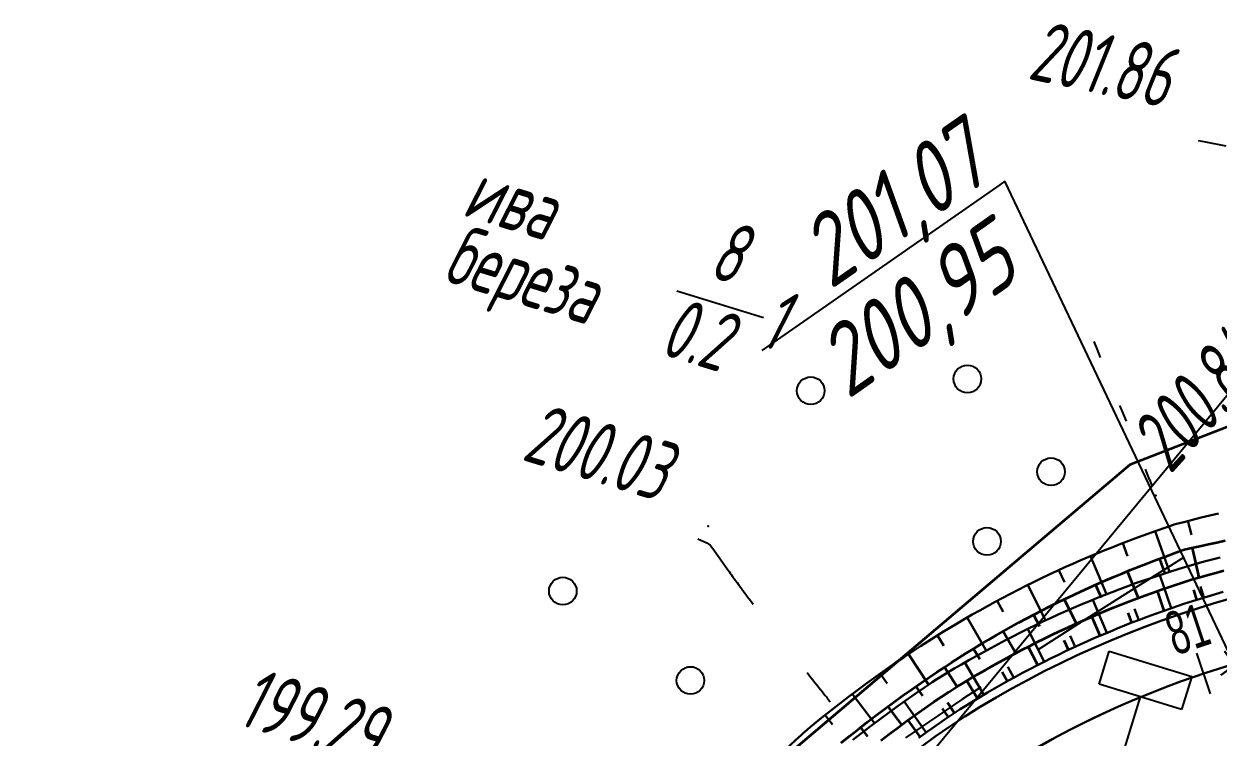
# Model space of a CAD drawing. Header units: millimetres. Extents: x -1799 to 6962, y -1020 to 4121.
# Drawn here: x 4768.4 to 4837.7, y 3139 to 3180.4 of the extents above; entities that cross this region are included whole.
import ezdxf
from ezdxf import colors
from ezdxf.entities.mleader import LeaderData, LeaderLine
from ezdxf.math import Vec2, Vec3

# ---------------------------------------------------------------- set-up
doc = ezdxf.new("R2010")
doc.units = ezdxf.units.MM
doc.linetypes.add('CONTI', pattern=[0])
for name, color, linetype, lineweight in [('10', 1, 'Continuous', 35), ('КОПИЯ_ОСЬ_13_ОТКОСЫ', 7, 'Continuous', 30), ('ОСЬ_ВЕРХ_ПОКРЫТИЯ_ГРАНИЦЫ_ПОЛОС', 7, 'Continuous', 30), ('ОСЬ_ВЕРХ_ПОКРЫТИЯ_ОСЬ', 1, 'Continuous', 30), ('Ось_примыкания', 1, 'Continuous', 35), ('Отметки', 5, 'Continuous', 30)]:
    doc.layers.add(name, color=color, linetype=linetype, lineweight=lineweight)
for name, color, linetype in [('GOR_BDEFAULT', 212, 'CONTI'), ('NAD_MDEFAULT', 7, 'CONTI'), ('PI_OTDEFAULT', 172, 'CONTI'), ('PI_TTDEFAULT', 5, 'CONTI'), ('SIT_LDEFAULT', 7, 'CONTI'), ('USLZNDEFAULT', 7, 'CONTI'), ('ZAPSKDEFAULT', 7, 'CONTI'), ('КОПИЯ_ОСЬ_ТАНГЕНСЫ', 1, 'Continuous'), ('ОСЬ_ВЕРХ_ПОКРЫТИЯ_ОТКОСЫ', 7, 'Continuous'), ('ОСЬ_ВЕРХ_ПОКРЫТИЯ_ПИКЕТЫ', 1, 'Continuous'), ('ОСЬ_ВЕРХ_ПОКРЫТИЯ_ТАНГЕНСЫ', 1, 'Continuous'), ('разметка', 7, 'Continuous')]:
    doc.layers.add(name, color=color, linetype=linetype)
doc.styles.add('eskd', font='spds.shx', dxfattribs={"width": 1.2, "oblique": 15})
doc.styles.get("Standard").update_dxf_attribs({"font": 'arial.ttf'})
doc.styles.add('ГОСТ', font='', dxfattribs={"oblique": 15, "height": 4})
doc.styles.get('ГОСТ').set_extended_font_data('GOST type A')

# ---------------------------------------------------------------- blocks, each defined once
blk = doc.blocks.new('BL_13')
at = {"color": 0}
for p, q in [((-2.5, 7), (-2.5, 9)), ((-2.5, 9), (2.5, 9)), ((2.5, 9), (2.5, 7)), ((0, 7), (-2.5, 7)), ((0, 0), (0, 7)), ((2.5, 7), (0, 7)), ((2, 0), (0, 0))]:
    blk.add_line(p, q, dxfattribs=at)
blk = doc.blocks.new('BL_2002')
at = {"color": 0}
blk.add_circle((0, 0), 0.8, dxfattribs=at)
blk = doc.blocks.new('_None')
blk = doc.blocks.new('Крест')
at = {"layer": 'Отметки'}
for points in [[(0, 1), (0, -1)], [(-1, 0), (1, 0)]]:
    blk.add_lwpolyline(points, dxfattribs=at)

msp = doc.modelspace()

# ---------------------------------------------------------------- linework, layer by layer
at = {"layer": '10'}
msp.add_line((4832.606, 3154.783), (4804.776, 3131.223), dxfattribs=at)
msp.add_lwpolyline([(5126.716, 2919.343), (5103.206, 2947.443), (5106.036, 2952.483), (5090.316, 2971.423), (5010.816, 3060.993), (4964.366, 3097.523), (4959.866, 3089.543), (4935.266, 3109.693), (4925.046, 3116.333), (4915.736, 3122.393), (4882.236, 3156.863), (4868.236, 3165.853), (4844.226, 3168.003), (4845.853, 3159.921), (4832.606, 3154.783), (4804.776, 3131.223), (4770.826, 3093.703), (4735.886, 3046.233), (4680.976, 2976.563), (4647.056, 2935.783), (4635.286, 2926.063), (4615.906, 2918.193), (4598.586, 2915.533), (4552.416, 2914.983)], dxfattribs=at)
at = {"layer": 'GOR_BDEFAULT', "color": 212, "elevation": 200, "flags": 128}
for points in [[(4807.542, 3150.479), (4808.062, 3150.259), (4808.252, 3150.129), (4808.352, 3149.999), (4808.492, 3149.799), (4808.732, 3149.469), (4809.242, 3148.749), (4809.292, 3148.669), (4809.352, 3148.589), (4809.412, 3148.499), (4809.482, 3148.409), (4809.552, 3148.309), (4809.632, 3148.199), (4809.712, 3148.079), (4809.812, 3147.949), (4809.912, 3147.809), (4810.022, 3147.659), (4810.152, 3147.489), (4810.282, 3147.319), (4810.422, 3147.129), (4810.582, 3146.919), (4810.752, 3146.699)], [(4813.872, 3142.729), (4814.032, 3142.529), (4814.182, 3142.339), (4814.322, 3142.159), (4814.452, 3141.999), (4814.562, 3141.859), (4814.672, 3141.729), (4814.762, 3141.609), (4814.842, 3141.499), (4814.922, 3141.409), (4814.992, 3141.329), (4815.042, 3141.249), (4815.102, 3141.189), (4815.142, 3141.129), (4815.182, 3141.079), (4815.222, 3141.029)]]:
    msp.add_lwpolyline(points, dxfattribs=at)
at = {"layer": 'NAD_MDEFAULT', "color": 0}
msp.add_line((4806.314, 3164.868), (4811.335, 3163.333), dxfattribs=at)
at = {"layer": 'PI_TTDEFAULT', "color": 5}
for p in [(4834.122, 3152.999, 200.842), (4808.132, 3151.219, 200.029)]:
    msp.add_point(p, dxfattribs=at)
at = {"layer": 'SIT_LDEFAULT', "color": 7}
for p, q in [((4836.562, 3173.599), (4837.002, 3173.519)), ((4837.002, 3173.519), (4838.172, 3173.279)), ((4830.512, 3161.939), (4830.562, 3161.829)), ((4830.562, 3161.829), (4830.692, 3161.509)), ((4830.692, 3161.509), (4830.892, 3161.009)), ((4832.012, 3158.229), (4832.132, 3157.919)), ((4832.132, 3157.919), (4832.382, 3157.309)), ((4833.502, 3154.529), (4833.732, 3153.929)), ((4833.742, 3153.929), (4833.872, 3153.589)), ((4835.762, 3149.419), (4834.972, 3148.929)), ((4834.972, 3148.929), (4832.892, 3147.629)), ((4832.892, 3147.629), (4829.902, 3145.739)), ((4829.902, 3145.729), (4827.312, 3144.069)), ((4823.952, 3141.889), (4822.852, 3141.169)), ((4822.852, 3141.169), (4819.592, 3138.949))]:
    msp.add_line(p, q, dxfattribs=at)
at = {"layer": 'КОПИЯ_ОСЬ_13_ОТКОСЫ'}
for points in [[(4812.657, 3138.302), (4813.423, 3139.002), (4813.485, 3139.062), (4813.675, 3139.241), (4813.869, 3139.415), (4814.068, 3139.584), (4814.715, 3140.108), (4815.23, 3140.517), (4815.75, 3140.923), (4816.272, 3141.324), (4816.797, 3141.721), (4817.335, 3142.115), (4817.875, 3142.505), (4818.419, 3142.89), (4818.967, 3143.27), (4819.518, 3143.646), (4820.453, 3144.261), (4820.876, 3144.533), (4821.302, 3144.802), (4821.73, 3145.067), (4822.16, 3145.329), (4822.592, 3145.587), (4823.026, 3145.842), (4823.462, 3146.093), (4823.9, 3146.341), (4824.34, 3146.586), (4824.781, 3146.827), (4825.225, 3147.064), (4825.671, 3147.298), (4826.118, 3147.529), (4826.567, 3147.755), (4827.018, 3147.979), (4827.471, 3148.199), (4827.926, 3148.415), (4828.382, 3148.627), (4828.84, 3148.836), (4829.299, 3149.042), (4829.76, 3149.243), (4830.223, 3149.441), (4830.687, 3149.636), (4831.153, 3149.826), (4831.62, 3150.013), (4832.089, 3150.197), (4833.111, 3150.581), (4834.139, 3150.949), (4834.686, 3151.142), (4835.234, 3151.33), (4835.734, 3151.463), (4836.234, 3151.593), (4836.736, 3151.718), (4837.239, 3151.839), (4837.742, 3151.956)], [(4835.977, 3151.527), (4836.185, 3150.722)], [(4834.072, 3150.925), (4834.91, 3148.577)], [(4832.194, 3150.236), (4832.476, 3149.489)], [(4816.53, 3138.827), (4817.034, 3139.221), (4817.54, 3139.611), (4818.05, 3139.997), (4818.57, 3140.38), (4819.093, 3140.758), (4819.62, 3141.131), (4820.15, 3141.5), (4820.683, 3141.864), (4820.859, 3141.99), (4821.128, 3142.172), (4821.402, 3142.347), (4822.001, 3142.713), (4822.417, 3142.961), (4822.836, 3143.207), (4823.256, 3143.449), (4823.679, 3143.688), (4824.103, 3143.923), (4824.529, 3144.155), (4824.957, 3144.384), (4825.387, 3144.609), (4825.818, 3144.831), (4826.251, 3145.05), (4826.686, 3145.265), (4827.123, 3145.477), (4827.561, 3145.685), (4828.001, 3145.889), (4828.443, 3146.091), (4828.886, 3146.288), (4829.331, 3146.482), (4829.777, 3146.673), (4830.224, 3146.86), (4830.673, 3147.044), (4831.124, 3147.224), (4831.576, 3147.4), (4832.029, 3147.573), (4832.484, 3147.742), (4832.94, 3147.908), (4833.931, 3148.254), (4834.928, 3148.583), (4835.46, 3148.748), (4835.993, 3148.907), (4836.455, 3149.038), (4836.917, 3149.165), (4837.38, 3149.289), (4837.845, 3149.409)], [(4816.53, 3138.827), (4817.034, 3139.221), (4817.54, 3139.611), (4818.05, 3139.997), (4818.57, 3140.38), (4819.093, 3140.758), (4819.62, 3141.131), (4820.15, 3141.5), (4820.683, 3141.864), (4820.859, 3141.99), (4821.128, 3142.172), (4821.402, 3142.347), (4822.001, 3142.713), (4822.418, 3142.961), (4822.836, 3143.207), (4823.257, 3143.449), (4823.679, 3143.688), (4824.103, 3143.923), (4824.529, 3144.155), (4824.957, 3144.384), (4825.387, 3144.609), (4825.818, 3144.831), (4826.251, 3145.05), (4826.686, 3145.265), (4827.123, 3145.477), (4827.561, 3145.685), (4828.001, 3145.889), (4828.443, 3146.091), (4828.886, 3146.288), (4829.33, 3146.482), (4829.777, 3146.673), (4830.224, 3146.86), (4830.673, 3147.044), (4831.124, 3147.224), (4831.576, 3147.4), (4832.029, 3147.573), (4832.484, 3147.742), (4832.94, 3147.908), (4833.931, 3148.254), (4834.928, 3148.583), (4835.46, 3148.748), (4835.993, 3148.907), (4836.454, 3149.038), (4836.917, 3149.165), (4837.38, 3149.289), (4837.845, 3149.409)], [(4830.317, 3149.481), (4831.248, 3147.273)], [(4828.487, 3148.675), (4828.806, 3147.979)], [(4835.004, 3146.462), (4834.341, 3148.389)], [(4820.356, 3138.946), (4820.863, 3139.31), (4821.373, 3139.669), (4821.886, 3140.024), (4822.754, 3140.605), (4823.15, 3140.851), (4823.548, 3141.094), (4823.947, 3141.334), (4824.349, 3141.571), (4824.752, 3141.805), (4825.157, 3142.035), (4825.563, 3142.263), (4825.972, 3142.487), (4826.382, 3142.708), (4826.794, 3142.926), (4827.208, 3143.14), (4827.623, 3143.351), (4828.04, 3143.559), (4828.459, 3143.764), (4828.88, 3143.965), (4829.302, 3144.163), (4829.725, 3144.358), (4830.15, 3144.55), (4830.576, 3144.738), (4831.004, 3144.922), (4831.434, 3145.104), (4831.864, 3145.282), (4832.296, 3145.456), (4832.729, 3145.628), (4833.165, 3145.795), (4833.601, 3145.96), (4834.038, 3146.121), (4834.477, 3146.278), (4834.916, 3146.432), (4835.357, 3146.583), (4835.8, 3146.73), (4836.243, 3146.874), (4836.687, 3147.014), (4837.133, 3147.15), (4837.58, 3147.284), (4838.027, 3147.413)], [(4826.682, 3147.813), (4827.707, 3145.753)], [(4836.906, 3147.081), (4836.707, 3147.73)], [(4824.906, 3146.894), (4825.254, 3146.247)], [(4831.268, 3145.035), (4830.458, 3146.956)], [(4823.16, 3145.919), (4824.264, 3144.011)], [(4833.124, 3145.78), (4832.876, 3146.429)], [(4827.637, 3143.358), (4826.68, 3145.261)], [(4821.445, 3144.891), (4821.817, 3144.291)], [(4829.438, 3144.227), (4829.141, 3144.872)], [(4819.763, 3143.808), (4820.929, 3142.037)], [(4824.127, 3141.441), (4823.021, 3143.314)], [(4825.866, 3142.429), (4825.519, 3143.066)], [(4818.115, 3142.675), (4818.525, 3142.096)], [(4816.499, 3141.496), (4817.784, 3139.797)], [(4820.782, 3139.252), (4819.5, 3141.047)], [(4822.429, 3140.387), (4822.02, 3140.998)], [(4814.919, 3140.27), (4815.355, 3139.721)]]:
    msp.add_lwpolyline(points, dxfattribs=at)
at = {"layer": 'КОПИЯ_ОСЬ_ТАНГЕНСЫ'}
msp.add_line((4765.122, 3070.489), (4845.817, 3167.968), dxfattribs=at)
at = {"layer": 'ОСЬ_ВЕРХ_ПОКРЫТИЯ_ГРАНИЦЫ_ПОЛОС'}
msp.add_lwpolyline([(4820.471, 3138.413), (4821.309, 3139.016), (4822.159, 3139.605), (4823.021, 3140.181), (4823.926, 3140.74), (4824.84, 3141.281), (4825.765, 3141.806), (4826.698, 3142.314), (4827.641, 3142.805), (4828.592, 3143.279), (4829.552, 3143.736), (4830.52, 3144.175), (4831.496, 3144.597), (4832.479, 3145.001), (4833.47, 3145.387), (4834.467, 3145.755), (4835.471, 3146.105), (4836.481, 3146.436), (4837.496, 3146.75), (4838.518, 3147.045)], dxfattribs=at)
at = {"layer": 'ОСЬ_ВЕРХ_ПОКРЫТИЯ_ОСЬ'}
msp.add_lwpolyline([(4825.022, 3137.069, -0.230024), (4872.799, 3142.296)], format="xyb", dxfattribs=at)
at = {"layer": 'ОСЬ_ВЕРХ_ПОКРЫТИЯ_ОТКОСЫ'}
msp.add_lwpolyline([(4820.356, 3138.946), (4820.863, 3139.31), (4821.373, 3139.669), (4821.886, 3140.024), (4822.754, 3140.605), (4823.15, 3140.851), (4823.548, 3141.094), (4823.947, 3141.334), (4824.349, 3141.571), (4824.752, 3141.805), (4825.157, 3142.035), (4825.563, 3142.263), (4825.972, 3142.487), (4826.382, 3142.708), (4826.794, 3142.926), (4827.208, 3143.14), (4827.623, 3143.351), (4828.04, 3143.559), (4828.459, 3143.764), (4828.88, 3143.965), (4829.302, 3144.163), (4829.725, 3144.358), (4830.15, 3144.55), (4830.576, 3144.738), (4831.004, 3144.922), (4831.434, 3145.104), (4831.864, 3145.282), (4832.296, 3145.456), (4832.729, 3145.628), (4833.165, 3145.795), (4833.601, 3145.96), (4834.038, 3146.121), (4834.477, 3146.278), (4834.916, 3146.432), (4835.357, 3146.583), (4835.8, 3146.73), (4836.243, 3146.874), (4836.687, 3147.014), (4837.133, 3147.15), (4837.58, 3147.284), (4838.027, 3147.413)], dxfattribs=at)
at = {"layer": 'ОСЬ_ВЕРХ_ПОКРЫТИЯ_ПИКЕТЫ'}
msp.add_line((4837.291, 3141.494), (4836.501, 3143.866), dxfattribs=at)
msp.add_line((4837.291, 3141.494), (4836.501, 3143.866), dxfattribs=at)
at = {"layer": 'ОСЬ_ВЕРХ_ПОКРЫТИЯ_ТАНГЕНСЫ'}
msp.add_line((4765.122, 3070.489), (4845.817, 3167.968), dxfattribs=at)
at = {"layer": 'Ось_примыкания', "color": 0}
for p, q in [((4834.321, 3149.33), (4834.618, 3148.52)), ((4836.214, 3149.965), (4836.606, 3148.248)), ((4832.456, 3148.607), (4833.087, 3147.057)), ((4830.615, 3147.825), (4830.947, 3147.085)), ((4834.602, 3146.322), (4834.203, 3147.464)), ((4836.5, 3146.954), (4836.317, 3147.532)), ((4828.801, 3146.984), (4829.488, 3145.573)), ((4827.015, 3146.084), (4827.369, 3145.414)), ((4830.877, 3144.868), (4830.399, 3145.975)), ((4832.727, 3145.627), (4832.505, 3146.188)), ((4825.258, 3145.128), (4825.984, 3143.858)), ((4829.053, 3144.047), (4828.797, 3144.592)), ((4823.534, 3144.115), (4823.898, 3143.512)), ((4827.258, 3143.165), (4826.712, 3144.238)), ((4821.843, 3143.046), (4822.581, 3141.91)), ((4825.494, 3142.224), (4825.201, 3142.748)), ((4820.185, 3141.928), (4820.567, 3141.381)), ((4823.762, 3141.223), (4823.144, 3142.252)), ((4818.562, 3140.761), (4819.347, 3139.694)), ((4822.075, 3140.15), (4821.741, 3140.649)), ((4820.436, 3139.003), (4819.737, 3139.978)), ((4816.973, 3139.546), (4817.379, 3139.028))]:
    msp.add_line(p, q, dxfattribs=at)
for points in [[(4815.857, 3138.649), (4816.355, 3139.054), (4816.857, 3139.455), (4817.363, 3139.852), (4817.871, 3140.244), (4818.389, 3140.634), (4818.912, 3141.019), (4819.437, 3141.399), (4819.966, 3141.775), (4820.498, 3142.146), (4821.402, 3142.754), (4821.823, 3143.033), (4822.247, 3143.308), (4822.673, 3143.58), (4823.101, 3143.848), (4823.531, 3144.113), (4823.964, 3144.374), (4824.399, 3144.632), (4824.836, 3144.886), (4825.274, 3145.137), (4825.715, 3145.383), (4826.158, 3145.627), (4826.603, 3145.867), (4827.05, 3146.103), (4827.498, 3146.335), (4827.949, 3146.564), (4828.401, 3146.789), (4828.856, 3147.01), (4829.312, 3147.228), (4829.769, 3147.442), (4830.229, 3147.652), (4830.69, 3147.858), (4831.178, 3148.072), (4831.667, 3148.281), (4832.158, 3148.486), (4832.652, 3148.687), (4833.146, 3148.883), (4833.642, 3149.076), (4834.14, 3149.263), (4834.64, 3149.447), (4835.169, 3149.648), (4835.699, 3149.843), (4836.186, 3149.959), (4836.674, 3150.07), (4837.163, 3150.178), (4837.652, 3150.282), (4838.142, 3150.382)], [(4818.147, 3138.792), (4818.647, 3139.175), (4819.157, 3139.555), (4819.671, 3139.93), (4820.187, 3140.301), (4820.706, 3140.667), (4821.229, 3141.029), (4822.115, 3141.62), (4822.529, 3141.878), (4822.945, 3142.132), (4823.362, 3142.383), (4823.782, 3142.631), (4824.203, 3142.875), (4824.627, 3143.116), (4825.052, 3143.354), (4825.48, 3143.588), (4825.909, 3143.818), (4826.341, 3144.045), (4826.773, 3144.269), (4827.208, 3144.489), (4827.645, 3144.706), (4828.083, 3144.919), (4828.523, 3145.129), (4828.964, 3145.335), (4829.407, 3145.538), (4829.852, 3145.737), (4830.299, 3145.932), (4830.747, 3146.124), (4831.196, 3146.312), (4831.647, 3146.497), (4832.1, 3146.678), (4832.553, 3146.855), (4833.009, 3147.029), (4833.466, 3147.199), (4833.924, 3147.365), (4834.383, 3147.528), (4834.844, 3147.686), (4835.305, 3147.842), (4835.769, 3147.993), (4836.233, 3148.141), (4836.688, 3148.272), (4837.144, 3148.399), (4837.601, 3148.522), (4838.059, 3148.642)]]:
    msp.add_lwpolyline(points, dxfattribs=at)
at = {"layer": 'разметка', "lineweight": 30, "ltscale": 7}
msp.add_lwpolyline([(4800.09, 3112.73, -0.018062), (4811.253, 3125.566, -0.06068), (4825.025, 3137.064, -0.230141), (4872.799, 3142.296, -0.070919), (4893.188, 3130.926, -0.004441), (4917.101, 3112.483), (4917.101, 3112.483)], format="xyb", dxfattribs=at)

# ---------------------------------------------------------------- block references
at = {"layer": 'USLZNDEFAULT', "color": 7, "rotation": 342.9999999999999}
msp.add_blockref('BL_13', (4831.172, 3134.629), dxfattribs=at)
at = {"layer": 'ZAPSKDEFAULT', "color": 7, "rotation": 342.9999999999999}
for p in [(4823.177, 3159.76), (4814.084, 3159.077), (4828.032, 3154.38), (4824.314, 3150.339), (4799.699, 3147.46), (4807.105, 3142.273)]:
    msp.add_blockref('BL_2002', p, dxfattribs=at)
at = {"layer": 'Отметки', "rotation": 35.79413225176335}
msp.add_blockref('Крест', (4838.689, 3143.161), dxfattribs=at)

# ---------------------------------------------------------------- texts
at = {"layer": 'NAD_MDEFAULT', "color": 7, "style": 'eskd', "oblique": 10, "width": 0.8}
for s, p in [('ива', (4793.776, 3169.272)), (' 8', (4806.698, 3166.123)), (' береза', (4791.259, 3165.911)), (' 1', (4809.666, 3162.136)), (' 0.2', (4803.859, 3161.652))]:
    msp.add_text(s, height=3.5, rotation=343, dxfattribs=at).set_placement(p)
at = {"layer": 'PI_OTDEFAULT', "color": 172, "style": 'eskd', "oblique": 10, "width": 0.8}
for s, rotation, p in [('201.86', 348, (4826.612, 3177.179)), ('200.84', 48, (4834.952, 3154.179)), ('200.03', 343, (4797.241, 3155.093)), ('199.29', 343, (4780.705, 3139.754))]:
    msp.add_text(s, height=3.5, rotation=rotation, dxfattribs=at).set_placement(p)
at = {"layer": 'ОСЬ_ВЕРХ_ПОКРЫТИЯ_ПИКЕТЫ', "width": 0.6}
msp.add_text('81', height=2.5, rotation=18.43713, dxfattribs=at).set_placement((4835.236, 3143.708))
at = {"layer": 'Отметки', "color": 0, "style": 'ГОСТ', "oblique": 15}
msp.add_text('200,95', height=4, rotation=35.15263, dxfattribs=at).set_placement((4816.217, 3158.531, 126.574))

# ---------------------------------------------------------------- leaders
at = {"layer": 'Отметки', "ltscale": 0.2}
ml = msp.add_multileader_mtext('Standard', dxfattribs=at)
ml.set_content('201,07', color=256, style='ГОСТ')
ml.set_leader_properties()
ml.set_arrow_properties(name='NONE')
ml.build(insert=Vec2(0, 0))
ml.multileader.update_dxf_attribs({"text_left_attachment_type": 6, "text_right_attachment_type": 6, "dogleg_length": 0.36, "arrow_head_size": 2})
ctx = ml.context
ctx.base_point, ctx.arrow_head_size, ctx.landing_gap_size, ctx.plane_origin, ctx.plane_x_axis, ctx.plane_y_axis = Vec3(4808.544, 3159.531), 2, 0, Vec3(4864.383, 3121.299), Vec3(0.820756, 0.571279), Vec3(-0.571279, 0.820756)
ctx.left_attachment, ctx.right_attachment, ctx.text_align_type = 6, 6, 2
notes = []
notes.append((ctx, [(1, (1, 1, 0), (4825.353, 3171.231), (-0.820756, -0.571279), 0.36, [(0, [(4838.689, 3143.161)], 0, [])])]))
ctx.mtext.insert, ctx.mtext.text_direction, ctx.mtext.rotation, ctx.mtext.alignment, ctx.mtext.line_spacing_style, ctx.mtext.flow_direction = Vec3(4822.429, 3174.801), Vec3(0.820756, 0.571279), 0.608063, 3, 2, 5
for ctx, leaders in notes:
    for number, flags, end, landing, length, lines in leaders:
        leader = LeaderData()
        leader.index, (leader.has_last_leader_line, leader.has_dogleg_vector, leader.attachment_direction) = number, flags
        leader.last_leader_point, leader.dogleg_vector, leader.dogleg_length = Vec3(end), Vec3(landing), length
        for number, points, colour, breaks in lines:
            line = LeaderLine()
            line.index, line.vertices, line.color, line.breaks = number, Vec3.list(points), colors.encode_raw_color(colour), breaks
            leader.lines.append(line)
        ctx.leaders.append(leader)

doc.saveas('drawing.dxf')
